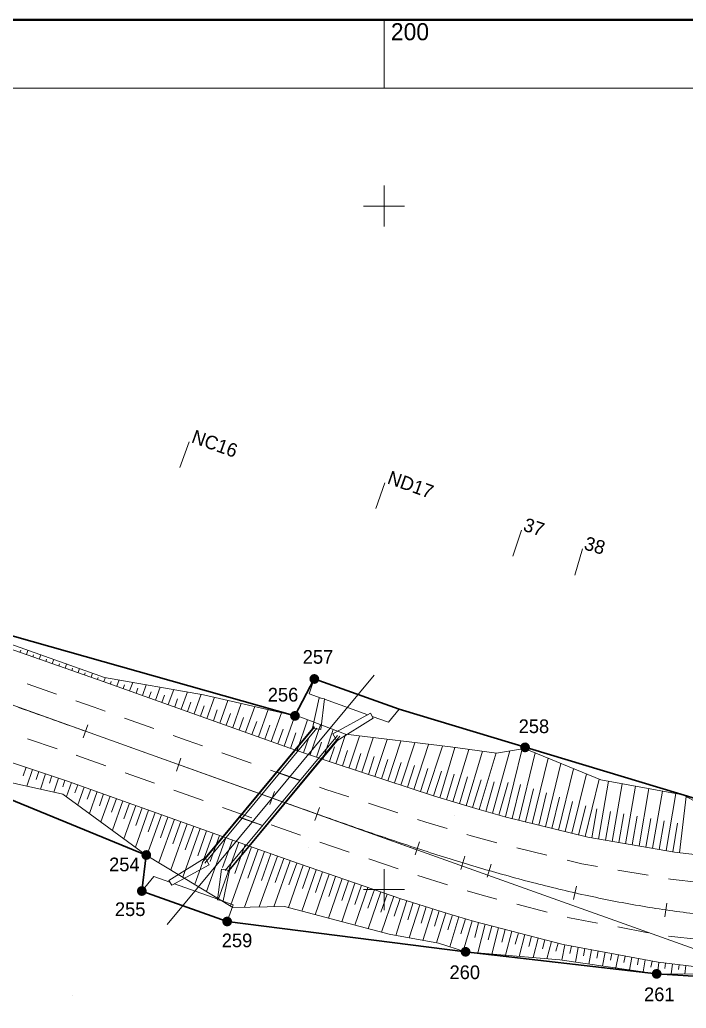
# Model space of a CAD drawing. Header units: metres. Extents: x 537049 to 537446, y 1836751 to 1837027.
# Drawn here: x 537146.7 to 537244.2, y 1836882.6 to 1837027.3 of the extents above; entities that cross this region are included whole.
import ezdxf
from ezdxf.enums import TextEntityAlignment as Align

# ---------------------------------------------------------------- set-up
doc = ezdxf.new("R2010")
doc.units = ezdxf.units.M
doc.header["$MEASUREMENT"] = 0
doc.linetypes.add('DGN Style 2', pattern=[7.5575, 4.5345, -3.023])
doc.layers.get('0').update_dxf_attribs({"color": 1})
for name, color, linetype, lineweight in [('Level 2', 1, 'Continuous', 0), ('Level 3', 1, 'Continuous', 0), ('Level 4', 1, 'Continuous', 0), ('Level 5', 1, 'Continuous', 0), ('Level 62', 1, 'Continuous', 0), ('Level 63', 1, 'Continuous', 0), ('Level 8', 1, 'Continuous', 0), ('Level 9', 1, 'Continuous', 0)]:
    doc.layers.add(name, color=color, linetype=linetype, lineweight=lineweight)
doc.styles.add('Style-CHAR_FAST_FONT', font='CHAR_FAST_FONT.shx')

# ---------------------------------------------------------------- blocks, each defined once
blk = doc.blocks.new('A$C2B2')
at = {"color": 0, "linetype": 'ByBlock', "lineweight": 0, "flags": 128}
blk.add_lwpolyline([(0, 0), (0, 0), (0, 0), (0, 0), (0, 0), (0, 0), (0, 0), (0, 0)], close=True, dxfattribs=at)
blk = doc.blocks.new('A$C7D1')
at = {"color": 7, "linetype": 'Continuous', "lineweight": 0, "xscale": 400.0000000000001, "yscale": 400.0000000000001, "rotation": 98.18340100000023}
blk.add_blockref('A$C2B2', (0, 0.12), dxfattribs=at)
blk = doc.blocks.new('A$C7BE')
at = {"color": 0, "linetype": 'Continuous', "lineweight": 0, "rotation": 243.7030290000004}
blk.add_blockref('A$C7D1', (0.17, -0.43), dxfattribs=at)
blk = doc.blocks.new('A$C678')
at = {"color": 0, "linetype": 'ByBlock', "lineweight": -2}
for p, q in [((0, 22.34), (0, -22.34)), ((-16.18, 12.27), (-18.48, 13.11)), ((-18.48, 13.11), (-18.48, -0.05)), ((-16.18, 9.77), (-16.18, 12.27)), ((-16.18, 2.35), (-16.18, 9.07)), ((-21.95, 7.99), (22.62, -8.23)), ((-11.85, 6.28), (12.3, -2.51)), ((-11.85, 5.91), (12.3, -2.88)), ((-11.38, 6.22), (12.1, -2.33)), ((-3.83, 2.99), (-3.83, -0.58)), ((-3.79, 2.97), (-3.79, -0.59)), ((-16.18, -0.05), (-16.18, 1.81)), ((-11.95, 2.27), (11.54, -6.27)), ((-11.85, 2.72), (12.3, -6.07)), ((-11.85, 2.34), (12.3, -6.45)), ((4.24, 0.05), (4.24, -3.51)), ((4.28, 0.04), (4.28, -3.53)), ((-18.48, -0.05), (-16.18, -0.05)), ((19.23, -0.12), (16.63, -0.12)), ((16.63, -0.12), (16.63, -1.97)), ((19.23, -0.12), (19.23, -13.37)), ((16.63, -2.51), (16.63, -9.23)), ((16.63, -9.93), (16.63, -12.43)), ((16.63, -12.43), (19.23, -13.37))]:
    blk.add_line(p, q, dxfattribs=at)
at = {"color": 0, "linetype": 'ByBlock', "lineweight": -2, "flags": 128}
for points in [[(-16, 9.98), (-11.08, 6.11), (-11.85, 5.2), (-16.51, 9.37), (-16, 9.98)], [(-11.64, 2.13), (-16.13, 1.54), (-16.27, 2.33), (-11.85, 3.31), (-11.64, 2.13)], [(12.1, -2.29), (16.58, -1.7), (16.72, -2.49), (12.3, -3.47), (12.1, -2.29)], [(16.45, -10.15), (11.53, -6.28), (12.3, -5.36), (16.97, -9.53), (16.45, -10.15)]]:
    blk.add_lwpolyline(points, dxfattribs=at)

msp = doc.modelspace()

# ---------------------------------------------------------------- hatches: boundary and pattern name
at = {"layer": 'Level 4', "linetype": 'Continuous', "lineweight": 0}
h = msp.add_hatch(color=7, dxfattribs=at)
edge = h.paths.add_edge_path()
edge.add_arc((537189.8, 1836930.81), 0.718679, 360, 720)
h = msp.add_hatch(color=7, dxfattribs=at)
edge = h.paths.add_edge_path()
edge.add_arc((537186.97, 1836925.41), 0.718679, 360, 720)
h = msp.add_hatch(color=1, dxfattribs=at)
edge = h.paths.add_edge_path()
edge.add_arc((537220.62, 1836920.8), 0.718679, 360, 720)
h = msp.add_hatch(color=7, dxfattribs=at)
edge = h.paths.add_edge_path()
edge.add_arc((537165.22, 1836905.05), 0.718679, 360, 720)
h = msp.add_hatch(color=7, dxfattribs=at)
edge = h.paths.add_edge_path()
edge.add_arc((537164.57, 1836899.78), 0.718679, 360, 720)
h = msp.add_hatch(color=7, dxfattribs=at)
edge = h.paths.add_edge_path()
edge.add_arc((537177.05, 1836895.32), 0.718679, 360, 720)
h = msp.add_hatch(color=7, dxfattribs=at)
edge = h.paths.add_edge_path()
edge.add_arc((537211.92, 1836890.89), 0.718679, 360, 720)
h = msp.add_hatch(color=7, dxfattribs=at)
edge = h.paths.add_edge_path()
edge.add_arc((537239.87, 1836887.66), 0.718679, 360, 720)

# ---------------------------------------------------------------- linework, layer by layer
at = {"layer": 'Level 2', "color": 7, "linetype": 'Continuous', "lineweight": 0}
for p, q in [((537170.13, 1836961.77), (537171.48, 1836965.53)), ((537198.79, 1836955.76), (537200.13, 1836959.53)), ((537218.85, 1836948.79), (537220.09, 1836952.59)), ((537227.9, 1836945.99), (537229.02, 1836949.83)), ((537146.75, 1836934.7), (537146.86, 1836935.01)), ((537147.69, 1836934.37), (537147.91, 1836935)), ((537148.64, 1836934.04), (537148.75, 1836934.35)), ((537149.58, 1836933.72), (537149.8, 1836934.33)), ((537150.53, 1836933.39), (537150.63, 1836933.69)), ((537151.47, 1836933.06), (537151.68, 1836933.66)), ((537152.42, 1836932.73), (537152.52, 1836933.03)), ((537153.36, 1836932.4), (537153.57, 1836933)), ((537154.31, 1836932.07), (537154.41, 1836932.37)), ((537155.25, 1836931.74), (537155.45, 1836932.33)), ((537156.19, 1836931.41), (537156.3, 1836931.7)), ((537157.14, 1836931.08), (537157.34, 1836931.66)), ((537158.08, 1836930.76), (537158.18, 1836931.04)), ((537159.03, 1836930.43), (537159.24, 1836931.01)), ((537159.97, 1836930.09), (537160.1, 1836930.46)), ((537160.91, 1836929.75), (537161.24, 1836930.66)), ((537161.85, 1836929.42), (537162.04, 1836929.95)), ((537162.79, 1836929.08), (537163.24, 1836930.31)), ((537163.74, 1836928.74), (537163.99, 1836929.44)), ((537164.68, 1836928.41), (537165.23, 1836929.97)), ((537166.56, 1836927.73), (537167.23, 1836929.62)), ((537165.62, 1836928.07), (537165.93, 1836928.93)), ((537167.5, 1836927.39), (537167.87, 1836928.42)), ((537168.44, 1836927.06), (537169.23, 1836929.27)), ((537169.38, 1836926.72), (537169.81, 1836927.91)), ((537170.33, 1836926.38), (537171.23, 1836928.92)), ((537172.21, 1836925.71), (537173.23, 1836928.57)), ((537174.09, 1836925.04), (537175.2, 1836928.14)), ((537171.27, 1836926.05), (537171.75, 1836927.4)), ((537173.15, 1836925.37), (537173.69, 1836926.87)), ((537175.97, 1836924.36), (537177.16, 1836927.68)), ((537177.86, 1836923.69), (537179.12, 1836927.23)), ((537179.74, 1836923.01), (537181.09, 1836926.77)), ((537175.03, 1836924.7), (537175.61, 1836926.3)), ((537176.92, 1836924.03), (537177.53, 1836925.74)), ((537178.8, 1836923.35), (537179.45, 1836925.18)), ((537181.62, 1836922.34), (537183.05, 1836926.32)), ((537183.51, 1836921.67), (537185.01, 1836925.86)), ((537185.39, 1836920.99), (537186.97, 1836925.41)), ((537156.66, 1836924.11), (537155.98, 1836922.22)), ((537180.68, 1836922.68), (537181.37, 1836924.61)), ((537182.57, 1836922), (537183.3, 1836924.05)), ((537187.28, 1836920.33), (537188.82, 1836924.83)), ((537189.17, 1836919.69), (537190.68, 1836924.11)), ((537184.45, 1836921.33), (537185.22, 1836923.48)), ((537186.33, 1836920.66), (537187.11, 1836922.92)), ((537188.22, 1836920.01), (537188.99, 1836922.24)), ((537191.06, 1836919.04), (537192.55, 1836923.4)), ((537192.96, 1836918.39), (537194.37, 1836922.7)), ((537194.86, 1836917.77), (537196.4, 1836922.46)), ((537196.76, 1836917.15), (537198.42, 1836922.22)), ((537190.12, 1836919.36), (537190.87, 1836921.56)), ((537192.01, 1836918.72), (537192.75, 1836920.88)), ((537198.66, 1836916.52), (537200.44, 1836921.97)), ((537200.56, 1836915.9), (537202.47, 1836921.73)), ((537202.46, 1836915.28), (537204.49, 1836921.48)), ((537204.36, 1836914.65), (537206.52, 1836921.24)), ((537206.26, 1836914.03), (537208.54, 1836921)), ((537208.17, 1836913.43), (537210.37, 1836920.77)), ((537170.29, 1836919.23), (537169.62, 1836917.34)), ((537193.91, 1836918.08), (537194.64, 1836920.33)), ((537195.81, 1836917.46), (537196.61, 1836919.9)), ((537197.71, 1836916.84), (537198.57, 1836919.47)), ((537210.08, 1836912.85), (537212.38, 1836920.5)), ((537212, 1836912.27), (537214.39, 1836920.24)), ((537213.91, 1836911.7), (537216.4, 1836919.98)), ((537215.84, 1836911.16), (537218.41, 1836920.28)), ((537217.76, 1836910.62), (537220.2, 1836920.57)), ((537219.7, 1836910.14), (537222.11, 1836919.98)), ((537221.65, 1836909.66), (537223.99, 1836919.21)), ((537147.64, 1836917.89), (537147.21, 1836916.62)), ((537199.61, 1836916.21), (537200.53, 1836919.03)), ((537201.51, 1836915.59), (537202.5, 1836918.6)), ((537203.41, 1836914.97), (537204.46, 1836918.16)), ((537223.59, 1836909.19), (537225.86, 1836918.45)), ((537148.58, 1836917.57), (537147.77, 1836915.14)), ((537149.53, 1836917.26), (537149.14, 1836916.09)), ((537150.48, 1836916.94), (537149.73, 1836914.7)), ((537151.43, 1836916.63), (537151.07, 1836915.56)), ((537205.31, 1836914.34), (537206.42, 1836917.73)), ((537207.21, 1836913.72), (537208.38, 1836917.3)), ((537209.12, 1836913.14), (537210.25, 1836916.89)), ((537211.04, 1836912.56), (537212.21, 1836916.47)), ((537225.53, 1836908.71), (537227.73, 1836917.68)), ((537227.47, 1836908.24), (537229.6, 1836916.91)), ((537152.38, 1836916.31), (537151.7, 1836914.27)), ((537153.33, 1836915.99), (537153, 1836915.02)), ((537154.27, 1836915.67), (537153.53, 1836913.6)), ((537155.21, 1836915.33), (537154.79, 1836914.16)), ((537156.15, 1836914.99), (537155.22, 1836912.37)), ((537212.95, 1836911.99), (537214.18, 1836916.05)), ((537214.87, 1836911.43), (537216.1, 1836915.77)), ((537216.8, 1836910.88), (537218.15, 1836915.67)), ((537218.73, 1836910.38), (537219.96, 1836915.37)), ((537229.42, 1836907.76), (537231.47, 1836916.15)), ((537231.38, 1836907.39), (537232.84, 1836915.84)), ((537233.35, 1836907.05), (537234.81, 1836915.48)), ((537235.32, 1836906.71), (537236.78, 1836915.12)), ((537157.1, 1836914.65), (537156.58, 1836913.2)), ((537158.04, 1836914.32), (537156.9, 1836911.14)), ((537158.98, 1836913.98), (537158.36, 1836912.25)), ((537159.92, 1836913.64), (537158.58, 1836909.91)), ((537183.96, 1836914.33), (537183.29, 1836912.45)), ((537220.68, 1836909.9), (537221.86, 1836914.75)), ((537222.62, 1836909.43), (537223.77, 1836914.13)), ((537224.56, 1836908.95), (537225.68, 1836913.51)), ((537237.29, 1836906.37), (537238.75, 1836914.76)), ((537239.27, 1836906.03), (537240.71, 1836914.41)), ((537241.24, 1836905.69), (537242.68, 1836914.05)), ((537243.21, 1836905.39), (537244.18, 1836913.61)), ((537160.86, 1836913.31), (537160.14, 1836911.3)), ((537161.8, 1836912.97), (537160.27, 1836908.67)), ((537162.75, 1836912.63), (537161.93, 1836910.35)), ((537163.69, 1836912.3), (537161.95, 1836907.44)), ((537190.55, 1836911.98), (537189.88, 1836910.1)), ((537226.5, 1836908.48), (537227.58, 1836912.89)), ((537228.45, 1836908), (537229.49, 1836912.26)), ((537165.57, 1836911.62), (537163.63, 1836906.21)), ((537164.63, 1836911.96), (537163.71, 1836909.39)), ((537167.45, 1836910.95), (537165.32, 1836904.99)), ((537166.51, 1836911.29), (537165.49, 1836908.44)), ((537168.39, 1836910.61), (537167.29, 1836907.54)), ((537230.4, 1836907.56), (537231.13, 1836911.79)), ((537232.37, 1836907.22), (537233.1, 1836911.44)), ((537234.34, 1836906.88), (537235.07, 1836911.09)), ((537236.31, 1836906.54), (537237.04, 1836910.74)), ((537169.34, 1836910.28), (537167.07, 1836903.93)), ((537171.22, 1836909.6), (537168.81, 1836902.87)), ((537170.28, 1836909.94), (537169.11, 1836906.67)), ((537172.16, 1836909.26), (537170.92, 1836905.81)), ((537238.28, 1836906.2), (537239.01, 1836910.39)), ((537240.25, 1836905.86), (537240.97, 1836910.04)), ((537242.22, 1836905.52), (537242.94, 1836909.69)), ((537173.1, 1836908.93), (537170.56, 1836901.82)), ((537174.99, 1836908.25), (537172.31, 1836900.76)), ((537174.04, 1836908.59), (537172.74, 1836904.94)), ((537175.93, 1836907.92), (537174.55, 1836904.08)), ((537176.87, 1836907.58), (537174.05, 1836899.71)), ((537178.75, 1836906.91), (537175.8, 1836898.65)), ((537177.81, 1836907.24), (537176.37, 1836903.21)), ((537180.63, 1836906.23), (537177.54, 1836897.6)), ((537179.69, 1836906.57), (537178.18, 1836902.35)), ((537205.17, 1836906.97), (537204.55, 1836905.07)), ((537182.52, 1836905.56), (537179.61, 1836897.41)), ((537181.58, 1836905.9), (537180.06, 1836901.65)), ((537184.4, 1836904.89), (537181.75, 1836897.45)), ((537183.46, 1836905.22), (537182.07, 1836901.33)), ((537211.83, 1836904.87), (537211.24, 1836902.95)), ((537186.29, 1836904.22), (537183.89, 1836897.49)), ((537185.34, 1836904.55), (537184.08, 1836901.01)), ((537188.17, 1836903.55), (537186.04, 1836897.35)), ((537187.23, 1836903.88), (537186.09, 1836900.69)), ((537215.65, 1836903.73), (537215.09, 1836901.81)), ((537190.06, 1836902.9), (537187.98, 1836896.83)), ((537189.12, 1836903.23), (537188.07, 1836900.16)), ((537191.96, 1836902.25), (537189.92, 1836896.32)), ((537191.01, 1836902.58), (537189.98, 1836899.58)), ((537192.9, 1836901.93), (537191.9, 1836899)), ((537193.85, 1836901.6), (537191.86, 1836895.81)), ((537195.74, 1836900.95), (537193.8, 1836895.29)), ((537194.79, 1836901.28), (537193.81, 1836898.41)), ((537196.68, 1836900.63), (537195.73, 1836897.83)), ((537228.17, 1836900.48), (537227.73, 1836898.53)), ((537197.63, 1836900.31), (537195.73, 1836894.78)), ((537198.58, 1836899.98), (537197.64, 1836897.25)), ((537199.52, 1836899.66), (537197.67, 1836894.26)), ((537200.47, 1836899.33), (537199.55, 1836896.67)), ((537201.41, 1836899.01), (537199.61, 1836893.75)), ((537202.36, 1836898.68), (537201.47, 1836896.09)), ((537203.31, 1836898.38), (537201.7, 1836893.27)), ((537204.27, 1836898.08), (537203.48, 1836895.58)), ((537205.22, 1836897.78), (537203.68, 1836892.91)), ((537241.38, 1836898), (537241.09, 1836896.02)), ((537206.17, 1836897.48), (537205.42, 1836895.1)), ((537207.13, 1836897.17), (537205.67, 1836892.55)), ((537208.08, 1836896.87), (537207.37, 1836894.62)), ((537209.03, 1836896.57), (537207.65, 1836892.19)), ((537209.99, 1836896.28), (537209.34, 1836894.09)), ((537210.95, 1836896), (537209.64, 1836891.6)), ((537211.91, 1836895.71), (537211.25, 1836893.51)), ((537212.87, 1836895.43), (537211.55, 1836891)), ((537213.83, 1836895.17), (537213.27, 1836892.99)), ((537214.8, 1836894.92), (537213.72, 1836890.74)), ((537215.77, 1836894.66), (537215.25, 1836892.66)), ((537216.74, 1836894.41), (537215.74, 1836890.56)), ((537217.7, 1836894.16), (537217.23, 1836892.32)), ((537218.67, 1836893.91), (537217.76, 1836890.39)), ((537219.64, 1836893.66), (537219.2, 1836891.98)), ((537220.61, 1836893.41), (537219.78, 1836890.22)), ((537221.58, 1836893.16), (537221.18, 1836891.64)), ((537222.54, 1836892.9), (537221.8, 1836890.04)), ((537223.51, 1836892.65), (537223.16, 1836891.31)), ((537224.48, 1836892.4), (537223.82, 1836889.87)), ((537225.45, 1836892.15), (537225.14, 1836890.97)), ((537226.42, 1836891.91), (537226, 1836889.67)), ((537227.4, 1836891.73), (537227.19, 1836890.63)), ((537228.38, 1836891.54), (537227.98, 1836889.38)), ((537229.37, 1836891.36), (537229.17, 1836890.3)), ((537230.35, 1836891.18), (537229.96, 1836889.09)), ((537231.33, 1836890.99), (537231.14, 1836889.97)), ((537232.32, 1836890.81), (537231.94, 1836888.81)), ((537233.3, 1836890.62), (537233.11, 1836889.64)), ((537234.28, 1836890.44), (537233.92, 1836888.52)), ((537235.26, 1836890.25), (537235.09, 1836889.31)), ((537236.25, 1836890.07), (537235.9, 1836888.23)), ((537237.23, 1836889.89), (537237.06, 1836888.99)), ((537238.21, 1836889.7), (537237.88, 1836887.94)), ((537239.2, 1836889.52), (537239.03, 1836888.66)), ((537240.18, 1836889.34), (537239.98, 1836887.66)), ((537241.17, 1836889.22), (537241.08, 1836888.43)), ((537242.17, 1836889.1), (537241.99, 1836887.64)), ((537243.16, 1836888.99), (537243.08, 1836888.31)), ((537244.15, 1836888.87), (537244.01, 1836887.63))]:
    msp.add_line(p, q, dxfattribs=at)
at = {"layer": 'Level 2', "color": 7, "linetype": 'Continuous', "lineweight": 0, "flags": 128}
for points in [[(537059.05, 1836954.84), (537070.84, 1836954.9), (537074.45, 1836954.68), (537077.4, 1836953.9), (537085.73, 1836953.23), (537087.83, 1836952.17), (537094.47, 1836950.6), (537100.15, 1836949.5), (537119.01, 1836944.61), (537138.64, 1836938.27), (537159.13, 1836931.03), (537173.61, 1836928.51), (537187.85, 1836925.2), (537194.36, 1836922.71), (537209.71, 1836920.86), (537216.44, 1836919.97), (537220.55, 1836920.62), (537231.73, 1836916.04), (537243.7, 1836913.86), (537250.54, 1836910.25)], [(537250.03, 1836904.59), (537242.47, 1836905.47), (537229.82, 1836907.66), (537217.65, 1836910.64), (537213.91, 1836911.7), (537207.36, 1836913.67), (537192.84, 1836918.43), (537186.24, 1836920.69), (537172.57, 1836925.58), (537158.93, 1836930.46), (537138.42, 1836937.6), (537118.71, 1836943.41), (537099.82, 1836947.21), (537094.19, 1836947.92), (537087.59, 1836948.5), (537085.49, 1836948.62), (537077.39, 1836948.83), (537074.55, 1836948.81), (537071.08, 1836948.71), (537059.05, 1836947.62)], [(537059.05, 1836931.28), (537071.72, 1836932.43), (537074.83, 1836932.51), (537077.38, 1836932.53), (537084.63, 1836932.34), (537086.52, 1836932.23), (537092.43, 1836931.72), (537097.49, 1836931.08), (537114.79, 1836927.84), (537133.49, 1836922.6), (537153.71, 1836915.87), (537167.34, 1836910.99), (537181.01, 1836906.1), (537187.63, 1836903.74), (537202.45, 1836898.65), (537209.27, 1836896.5), (537213.21, 1836895.33), (537226.22, 1836891.95), (537240.11, 1836889.35), (537248.56, 1836888.35), (537248.57, 1836888.35)], [(537059.05, 1836928.15), (537072, 1836925.14), (537074.95, 1836925.61), (537077.37, 1836926.03), (537084.19, 1836923.83), (537086.05, 1836925.13), (537091.56, 1836923.61), (537096.34, 1836923.15), (537114.04, 1836924.88), (537132.18, 1836918.6), (537153.03, 1836913.97), (537165.22, 1836905.05), (537177.9, 1836897.38), (537185.42, 1836897.52), (537200.75, 1836893.45), (537207.94, 1836892.13), (537211.92, 1836890.89), (537225.71, 1836889.71), (537239.87, 1836887.66), (537248.5, 1836887.59)]]:
    msp.add_lwpolyline(points, dxfattribs=at)
at = {"layer": 'Level 3', "color": 7, "linetype": 'Continuous', "lineweight": 0}
for p, q in [((537156.33, 1836923.16), (537077.4, 1836951.4)), ((537156.33, 1836923.16), (537183.63, 1836913.39)), ((537183.63, 1836913.39), (537248.72, 1836890.1))]:
    msp.add_line(p, q, dxfattribs=at)
at = {"layer": 'Level 3', "color": 7, "linetype": 'Continuous', "lineweight": 0, "flags": 128}
msp.add_lwpolyline([(537146.43, 1836926.68), (537146.91, 1836926.51), (537147.38, 1836926.35), (537147.85, 1836926.18), (537148.32, 1836926.01), (537148.79, 1836925.85), (537149.26, 1836925.68), (537149.73, 1836925.51), (537150.2, 1836925.35), (537150.68, 1836925.18), (537151.15, 1836925.01), (537151.62, 1836924.84), (537152.09, 1836924.68), (537152.56, 1836924.51), (537153.03, 1836924.34), (537153.5, 1836924.17), (537153.97, 1836924), (537154.44, 1836923.84), (537154.91, 1836923.67), (537155.39, 1836923.5), (537155.86, 1836923.33), (537156.33, 1836923.16)], dxfattribs=at)
msp.add_lwpolyline([(537183.63, 1836913.39), (537184.1, 1836913.22), (537184.57, 1836913.05), (537185.04, 1836912.89), (537185.51, 1836912.72), (537185.99, 1836912.55), (537186.46, 1836912.38), (537186.93, 1836912.21), (537187.4, 1836912.04), (537187.87, 1836911.88), (537188.34, 1836911.71), (537188.81, 1836911.54), (537189.28, 1836911.37), (537189.75, 1836911.21), (537190.22, 1836911.04), (537190.7, 1836910.87), (537191.17, 1836910.7), (537191.64, 1836910.54), (537192.11, 1836910.37), (537192.58, 1836910.21), (537193.05, 1836910.04), (537193.52, 1836909.87), (537194, 1836909.71), (537194.47, 1836909.54), (537194.94, 1836909.38), (537195.41, 1836909.21), (537195.88, 1836909.05), (537196.36, 1836908.89), (537196.83, 1836908.72), (537197.3, 1836908.56), (537197.78, 1836908.4), (537198.25, 1836908.23), (537198.72, 1836908.07), (537199.19, 1836907.91), (537199.67, 1836907.75), (537200.14, 1836907.59), (537200.61, 1836907.43), (537201.09, 1836907.27), (537201.56, 1836907.11), (537202.04, 1836906.95), (537202.51, 1836906.79), (537202.99, 1836906.64), (537203.46, 1836906.48), (537203.93, 1836906.32), (537204.41, 1836906.17), (537204.89, 1836906.01), (537205.36, 1836905.85), (537205.84, 1836905.7), (537206.31, 1836905.55), (537206.79, 1836905.39), (537207.26, 1836905.24), (537207.74, 1836905.09), (537208.22, 1836904.94), (537208.69, 1836904.79), (537209.17, 1836904.64), (537209.65, 1836904.49), (537210.13, 1836904.34), (537210.6, 1836904.19), (537211.08, 1836904.05), (537211.56, 1836903.9), (537212.04, 1836903.76), (537212.52, 1836903.61), (537213, 1836903.47), (537213.48, 1836903.33), (537213.96, 1836903.18), (537214.43, 1836903.04), (537214.91, 1836902.9), (537215.39, 1836902.76), (537215.88, 1836902.63), (537216.36, 1836902.49), (537216.84, 1836902.35), (537217.32, 1836902.22), (537217.8, 1836902.08), (537218.28, 1836901.95), (537218.76, 1836901.82), (537219.25, 1836901.68), (537219.73, 1836901.55), (537220.21, 1836901.42), (537220.69, 1836901.29), (537221.18, 1836901.17), (537221.66, 1836901.04), (537222.15, 1836900.92), (537222.63, 1836900.79), (537223.11, 1836900.67), (537223.6, 1836900.55), (537224.08, 1836900.42), (537224.57, 1836900.3), (537225.06, 1836900.19), (537225.54, 1836900.07), (537226.03, 1836899.95), (537226.51, 1836899.84), (537227, 1836899.72), (537227.49, 1836899.61), (537227.98, 1836899.5), (537228.46, 1836899.39), (537228.95, 1836899.28), (537229.44, 1836899.17), (537229.93, 1836899.07), (537230.42, 1836898.96), (537230.91, 1836898.86), (537231.4, 1836898.75), (537231.89, 1836898.65), (537232.38, 1836898.55), (537232.87, 1836898.46), (537233.36, 1836898.36), (537233.85, 1836898.26), (537234.34, 1836898.17), (537234.83, 1836898.08), (537235.32, 1836897.99), (537235.81, 1836897.9), (537236.31, 1836897.81), (537236.8, 1836897.72), (537237.29, 1836897.64), (537237.78, 1836897.55), (537238.28, 1836897.47), (537238.77, 1836897.39), (537239.26, 1836897.31), (537239.76, 1836897.23), (537240.25, 1836897.16), (537240.75, 1836897.08), (537241.24, 1836897.01), (537241.241642, 1836897.012548, 0.0134609982), (537249.261616, 1836896.072217)], format="xyb", dxfattribs=at)
at = {"layer": 'Level 5', "color": 7, "linetype": 'Continuous', "lineweight": 30}
for p, q in [((537186.97, 1836925.41), (537119.01, 1836944.61)), ((537132.18, 1836918.6), (537165.22, 1836905.05)), ((537165.22, 1836905.05), (537164.57, 1836899.78)), ((537164.57, 1836899.78), (537177.05, 1836895.32)), ((537177.05, 1836895.32), (537211.92, 1836890.89)), ((537211.92, 1836890.89), (537239.87, 1836887.66)), ((537239.87, 1836887.66), (537271.08, 1836885.72))]:
    msp.add_line(p, q, dxfattribs=at)
at = {"layer": 'Level 5', "color": 1, "linetype": 'Continuous', "lineweight": 30}
msp.add_line((537189.8, 1836930.81), (537186.97, 1836925.41), dxfattribs=at)
at = {"layer": 'Level 5', "color": 7, "linetype": 'Continuous', "lineweight": 30, "flags": 128}
msp.add_lwpolyline([(537270.22, 1836905.87), (537202.19, 1836926.38), (537189.8, 1836930.81), (537189.8, 1836930.81)], dxfattribs=at)
at = {"layer": 'Level 62', "color": 7, "linetype": 'Continuous', "lineweight": 0, "flags": 128}
msp.add_lwpolyline([(537059.05, 1837017.27), (537435.76, 1837017.27), (537435.76, 1836761.09), (537059.05, 1836761.09)], close=True, dxfattribs=at)
at = {"layer": 'Level 63', "color": 7, "linetype": 'Continuous', "lineweight": 0}
for p, q in [((537200, 1837017.27), (537200, 1837027.27)), ((537200, 1836997), (537200, 1837003)), ((537197, 1837000), (537203, 1837000)), ((537200, 1836897), (537200, 1836903)), ((537197, 1836900), (537203, 1836900))]:
    msp.add_line(p, q, dxfattribs=at)
at = {"layer": 'Level 63', "color": 7, "linetype": 'Continuous', "lineweight": 40, "flags": 128}
msp.add_lwpolyline([(537049.05, 1836751.09), (537049.05, 1837027.27), (537445.76, 1837027.27), (537445.76, 1836751.09)], close=True, dxfattribs=at)
at = {"layer": 'Level 63', "color": 7, "linetype": 'Continuous', "lineweight": 13, "flags": 128}
msp.add_lwpolyline([(537059.05, 1836761.09), (537059.05, 1837017.27), (537435.76, 1837017.27), (537435.76, 1836761.09)], close=True, dxfattribs=at)
at = {"layer": 'Level 8', "color": 7, "linetype": 'DGN Style 2', "lineweight": 0, "flags": 128}
for points in [[(537059.05, 1836943.61), (537071.24, 1836944.72), (537074.62, 1836944.81), (537077.39, 1836944.83), (537085.28, 1836944.63), (537087.32, 1836944.5), (537093.76, 1836943.95), (537099.25, 1836943.25), (537117.73, 1836939.53), (537137.17, 1836933.8), (537157.58, 1836926.69), (537171.22, 1836921.82), (537184.89, 1836916.92), (537191.5, 1836914.66), (537206.12, 1836909.87), (537212.74, 1836907.87), (537216.54, 1836906.8), (537228.92, 1836903.76), (537241.89, 1836901.52), (537249.67, 1836900.6)], [(537059.05, 1836935.29), (537071.56, 1836936.42), (537074.76, 1836936.51), (537077.38, 1836936.53), (537084.84, 1836936.34), (537086.78, 1836936.22), (537092.86, 1836935.69), (537098.06, 1836935.04), (537115.77, 1836931.72), (537134.74, 1836926.4), (537155.06, 1836919.63), (537168.69, 1836914.75), (537182.36, 1836909.86), (537188.96, 1836907.51), (537203.69, 1836902.45), (537210.44, 1836900.32), (537214.33, 1836899.17), (537227.11, 1836895.85), (537240.69, 1836893.3), (537248.92, 1836892.34), (537248.93, 1836892.34)]]:
    msp.add_lwpolyline(points, dxfattribs=at)
at = {"layer": 'Level 9', "color": 7, "linetype": 'Continuous', "lineweight": 0, "flags": 128}
for points in [[(537059.05, 1836954.84), (537070.84, 1836954.9), (537074.45, 1836954.68), (537077.4, 1836953.9), (537085.73, 1836953.23), (537087.83, 1836952.17), (537094.47, 1836950.6), (537100.15, 1836949.5), (537119.01, 1836944.61), (537138.64, 1836938.27), (537159.13, 1836931.03), (537173.61, 1836928.51), (537187.85, 1836925.2), (537194.36, 1836922.71), (537209.71, 1836920.86), (537216.44, 1836919.97), (537220.55, 1836920.62), (537231.73, 1836916.04), (537243.7, 1836913.86), (537250.54, 1836910.25)], [(537059.05, 1836928.15), (537072, 1836925.14), (537074.95, 1836925.61), (537077.37, 1836926.03), (537084.19, 1836923.83), (537086.05, 1836925.13), (537091.56, 1836923.61), (537096.34, 1836923.15), (537114.04, 1836924.88), (537132.18, 1836918.6), (537153.03, 1836913.97), (537165.22, 1836905.05), (537177.9, 1836897.38), (537185.42, 1836897.52), (537200.75, 1836893.45), (537207.94, 1836892.13), (537211.92, 1836890.89), (537225.71, 1836889.71), (537239.87, 1836887.66), (537248.5, 1836887.59)]]:
    msp.add_lwpolyline(points, dxfattribs=at)

# ---------------------------------------------------------------- block references
at = {"layer": 'Level 2', "color": 7, "linetype": 'Continuous', "lineweight": 0, "xscale": 2, "yscale": 2}
for p, rotation in [((537220.22, 1836917.73), 274.7282950000006), ((537211.44, 1836910.73), 235.3864200000005), ((537189.91, 1836905.54), 203.9299400000004), ((537170.87, 1836901.15), 203.9299400000004), ((537155.45, 1836884.79), 255.5920640000006)]:
    msp.add_blockref('A$C7BE', p, dxfattribs=dict(at, rotation=rotation))
at = {"layer": 'Level 3', "color": 7, "linetype": 'Continuous', "lineweight": 0, "rotation": 250.3352410000006}
msp.add_blockref('A$C678', (537183.63, 1836913.39), dxfattribs=at)

# ---------------------------------------------------------------- texts
at = {"layer": 'Level 2', "color": 7, "linetype": 'Continuous', "lineweight": 0, "char_height": 1.99998, "attachment_point": 1, "line_spacing_factor": 0.828316, "style": 'Style-CHAR_FAST_FONT'}
for s, insert, rotation in [('NC16\\P', (537172.36, 1836967.34), 340.3114), ('ND17\\P', (537201.01, 1836961.34), 340.31113333), ('37\\P', (537220.83, 1836954.45), 341.88703333), ('38\\P', (537229.68, 1836951.72), 343.83031389)]:
    msp.add_mtext(s, dxfattribs=dict(at, insert=insert, rotation=rotation))
at = {"layer": 'Level 4', "color": 1, "linetype": 'Continuous', "lineweight": 0, "style": 'Style-CHAR_FAST_FONT'}
for s, p in [('257', (537190.335643, 1836934.03999)), ('256', (537185.225643, 1836928.50999)), ('258', (537221.915643, 1836923.88999)), ('254', (537162.015643, 1836903.66999)), ('255', (537162.865643, 1836897.11999)), ('259', (537178.495643, 1836892.55999)), ('260', (537211.805643, 1836887.88999)), ('261', (537240.255643, 1836884.65999))]:
    msp.add_text(s, height=1.99998, dxfattribs=at).set_placement(p, align=Align.MIDDLE_CENTER)
at = {"layer": 'Level 63', "color": 7, "linetype": 'Continuous', "lineweight": 0, "style": 'Style-CHAR_FAST_FONT'}
msp.add_text('200', height=2.50002, dxfattribs=at).set_placement((537201, 1837024.27))

doc.saveas('drawing.dxf')
